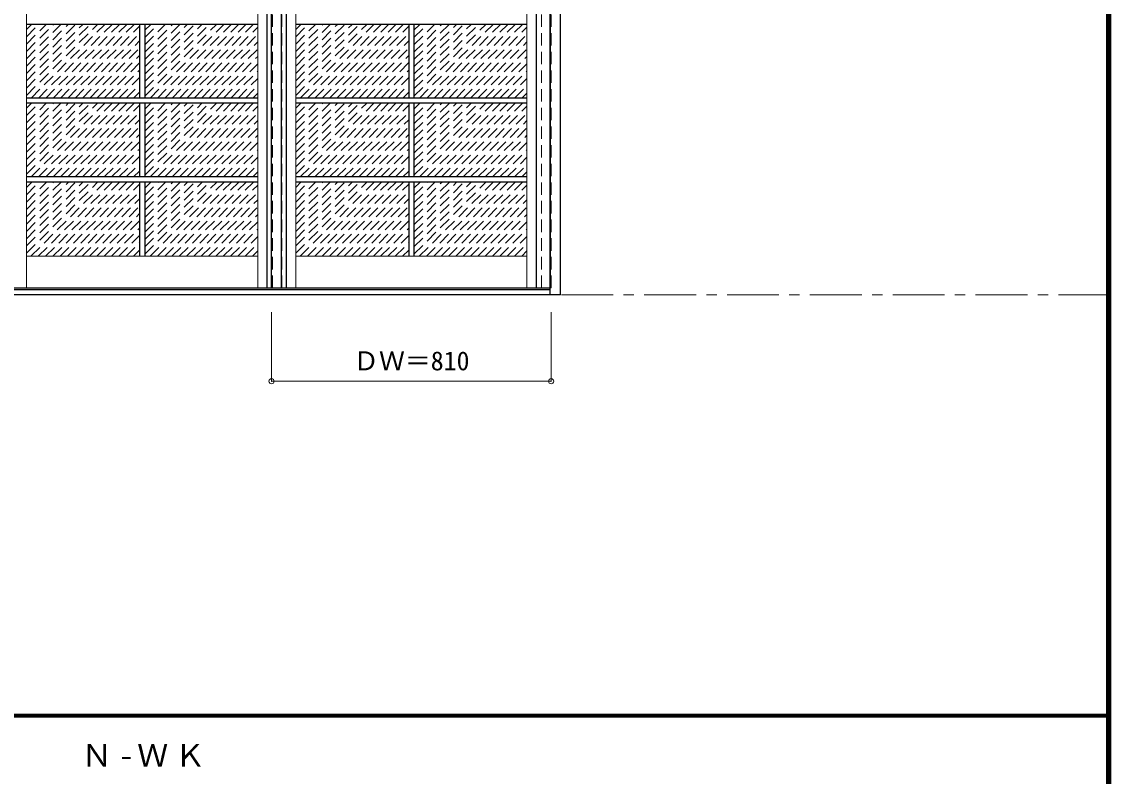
# Model space of a CAD drawing. Units: millimetres, scale not verified. Extents: x -6000 to 5700, y -4307 to 4260.
# Drawn here: x 2546 to 5700, y 12 to 2197 of the extents above; entities that cross this region are included whole.
import ezdxf
from ezdxf.enums import TextEntityAlignment as Align

# ---------------------------------------------------------------- set-up
doc = ezdxf.new("R2010")
doc.units = ezdxf.units.MM
doc.header["$LTSCALE"] = 30
doc.header["$PDMODE"] = 32
doc.header["$PDSIZE"] = 15
doc.linetypes.add('CHAIN1', pattern=[8, 5, -1, 1, -1])
doc.linetypes.add('DASHED1', pattern=[1.8, 1.2, -0.6])
for name, color, linetype, lineweight in [('0-1_通り芯', 7, 'CHAIN1', 18), ('0-2_扉', 4, 'DASHED1', 9), ('0-3_仕上げ', 3, 'Continuous', 25), ('0-4_枠', 3, 'Continuous', 25), ('0-B_寸法', 4, 'Continuous', 9), ('0-C_ハッチ', 4, 'DASHED1', 9), ('F-1_枠', 6, 'Continuous', 40)]:
    doc.layers.add(name, color=color, linetype=linetype, lineweight=lineweight)
doc.layers.add('0-A_文字', color=7, linetype='Continuous')
doc.styles.add('ＭＳ ゴシック', font='')
doc.styles.get('ＭＳ ゴシック').set_extended_font_data('MS Gothic')

msp = doc.modelspace()

# ---------------------------------------------------------------- linework, layer by layer
at = {"layer": '0-1_通り芯'}
msp.add_line((-5490, 1406), (5690, 1406), dxfattribs=at)
at = {"layer": '0-2_扉', "color": 3, "linetype": 'Continuous', "lineweight": 25}
for p, q in [((3270, 1426), (3270, 3409)), ((1713, 1426), (4077, 1426))]:
    msp.add_line(p, q, dxfattribs=at)
at = {"layer": '0-2_扉'}
msp.add_line((3300, 1426), (3300, 3409), dxfattribs=at)
msp.add_lwpolyline([(4077, 1426), (4080, 1426), (4080, 3409)], dxfattribs=at)
at = {"layer": '0-3_仕上げ', "color": 7, "lineweight": 18}
for p, q in [((2560, 3409), (2560, 1426)), ((3230, 1426), (3230, 3409)), ((3340, 3409), (3340, 1426)), ((4010, 1426), (4010, 3409)), ((3230, 1518), (2560, 1518)), ((4010, 1518), (3340, 1518))]:
    msp.add_line(p, q, dxfattribs=at)
at = {"layer": '0-3_仕上げ'}
for p, q in [((3257.5, 1426), (3257.5, 3409)), ((3297.5, 3409), (3297.5, 1426)), ((3312.5, 3409), (3312.5, 1426)), ((4037.5, 1426), (4037.5, 3409)), ((4077.5, 3409), (4077.5, 1426)), ((3230, 2189.5), (2560, 2189.5)), ((2887.5, 2189.5), (2887.5, 1976)), ((2902.5, 2189.5), (2902.5, 1976)), ((4010, 2189.5), (3340, 2189.5)), ((3667.5, 2189.5), (3667.5, 1976)), ((3682.5, 2189.5), (3682.5, 1976)), ((3230, 1976), (2560, 1976)), ((3230, 1961), (2560, 1961)), ((2887.5, 1961), (2887.5, 1747.5)), ((2902.5, 1961), (2902.5, 1747.5)), ((4010, 1976), (3340, 1976)), ((4010, 1961), (3340, 1961)), ((3667.5, 1961), (3667.5, 1747.5)), ((3682.5, 1961), (3682.5, 1747.5)), ((3230, 1747.5), (2560, 1747.5)), ((4010, 1747.5), (3340, 1747.5)), ((3230, 1732.5), (2560, 1732.5)), ((2887.5, 1732.5), (2887.5, 1518)), ((2902.5, 1732.5), (2902.5, 1518)), ((4010, 1732.5), (3340, 1732.5)), ((3667.5, 1732.5), (3667.5, 1518)), ((3682.5, 1732.5), (3682.5, 1518))]:
    msp.add_line(p, q, dxfattribs=at)
at = {"layer": '0-3_仕上げ', "color": 4, "linetype": 'DASHED1', "lineweight": 9}
for p, q in [((3272.5, 1426), (3272.5, 3409)), ((4052.5, 1426), (4052.5, 3409))]:
    msp.add_line(p, q, dxfattribs=at)
at = {"layer": '0-4_枠'}
for p, q in [((4077, 1406), (4077, 3453)), ((4107, 1406), (4107, 3453)), ((4077, 1421), (1713, 1421)), ((4107, 1406), (1683, 1406))]:
    msp.add_line(p, q, dxfattribs=at)
at = {"layer": '0-B_寸法'}
for p, q in [((3270, 1156), (3270, 1356)), ((4080, 1156), (4080, 1356)), ((4080, 1156), (3270, 1156))]:
    msp.add_line(p, q, dxfattribs=at)
at = {"layer": '0-B_寸法', "color": 7}
for p in [(3270, 1156), (4080, 1156)]:
    msp.add_point(p, dxfattribs=at)
at = {"layer": '0-C_ハッチ'}
for p, q in [((2560, 1983.93), (2765.57, 2189.5)), ((2560, 2005.14), (2744.36, 2189.5)), ((2560, 2026.35), (2723.15, 2189.5)), ((2560, 2047.57), (2701.93, 2189.5)), ((2560, 2068.78), (2680.72, 2189.5)), ((2560, 2089.99), (2659.51, 2189.5)), ((2560, 2111.21), (2638.29, 2189.5)), ((2560, 2132.42), (2617.08, 2189.5)), ((2560, 2153.63), (2595.87, 2189.5)), ((2560, 2174.85), (2574.65, 2189.5)), ((2573.29, 1976), (2786.79, 2189.5)), ((2594.5, 1976), (2808, 2189.5)), ((2615.71, 1976), (2829.21, 2189.5)), ((2636.93, 1976), (2850.43, 2189.5)), ((2658.14, 1976), (2871.64, 2189.5)), ((2679.35, 1976), (2887.5, 2184.15)), ((2902.5, 1981.35), (3110.65, 2189.5)), ((2902.5, 2002.57), (3089.43, 2189.5)), ((2902.5, 2023.78), (3068.22, 2189.5)), ((2902.5, 2044.99), (3047.01, 2189.5)), ((2902.5, 2066.21), (3025.79, 2189.5)), ((2902.5, 2087.42), (3004.58, 2189.5)), ((2902.5, 2108.63), (2983.37, 2189.5)), ((2902.5, 2129.85), (2962.15, 2189.5)), ((2902.5, 2151.06), (2940.94, 2189.5)), ((2902.5, 2172.27), (2919.73, 2189.5)), ((2918.36, 1976), (3131.86, 2189.5)), ((2939.57, 1976), (3153.07, 2189.5)), ((2960.79, 1976), (3174.29, 2189.5)), ((2982, 1976), (3195.5, 2189.5)), ((3003.21, 1976), (3216.71, 2189.5)), ((3024.43, 1976), (3230, 2181.57)), ((3340, 1983.93), (3545.57, 2189.5)), ((3340, 2005.14), (3524.36, 2189.5)), ((3340, 2026.35), (3503.15, 2189.5)), ((3340, 2047.57), (3481.93, 2189.5)), ((3340, 2068.78), (3460.72, 2189.5)), ((3340, 2089.99), (3439.51, 2189.5)), ((3340, 2111.21), (3418.29, 2189.5)), ((3340, 2132.42), (3397.08, 2189.5)), ((3340, 2153.63), (3375.87, 2189.5)), ((3340, 2174.85), (3354.65, 2189.5)), ((3353.29, 1976), (3566.79, 2189.5)), ((3374.5, 1976), (3588, 2189.5)), ((3395.71, 1976), (3609.21, 2189.5)), ((3416.93, 1976), (3630.43, 2189.5)), ((3438.14, 1976), (3651.64, 2189.5)), ((3459.35, 1976), (3667.5, 2184.15)), ((3682.5, 1981.35), (3890.65, 2189.5)), ((3682.5, 2002.57), (3869.43, 2189.5)), ((3682.5, 2023.78), (3848.22, 2189.5)), ((3682.5, 2044.99), (3827.01, 2189.5)), ((3682.5, 2066.21), (3805.79, 2189.5)), ((3682.5, 2087.42), (3784.58, 2189.5)), ((3682.5, 2108.63), (3763.37, 2189.5)), ((3682.5, 2129.85), (3742.15, 2189.5)), ((3682.5, 2151.06), (3720.94, 2189.5)), ((3682.5, 2172.27), (3699.73, 2189.5)), ((3698.36, 1976), (3911.86, 2189.5)), ((3719.57, 1976), (3933.07, 2189.5)), ((3740.79, 1976), (3954.29, 2189.5)), ((3762, 1976), (3975.5, 2189.5)), ((3783.21, 1976), (3996.71, 2189.5)), ((3804.43, 1976), (4010, 2181.57)), ((2700.57, 1976), (2887.5, 2162.93)), ((3045.64, 1976), (3230, 2160.36)), ((3480.57, 1976), (3667.5, 2162.93)), ((3825.64, 1976), (4010, 2160.36)), ((2721.78, 1976), (2887.5, 2141.72)), ((2742.99, 1976), (2887.5, 2120.51)), ((3066.85, 1976), (3230, 2139.15)), ((3088.07, 1976), (3230, 2117.93)), ((3501.78, 1976), (3667.5, 2141.72)), ((3522.99, 1976), (3667.5, 2120.51)), ((3846.85, 1976), (4010, 2139.15)), ((3868.07, 1976), (4010, 2117.93)), ((2764.2, 1976), (2887.5, 2099.29)), ((3109.28, 1976), (3230, 2096.72)), ((3544.2, 1976), (3667.5, 2099.29)), ((3889.28, 1976), (4010, 2096.72)), ((2785.42, 1976), (2887.5, 2078.08)), ((2806.63, 1976), (2887.5, 2056.87)), ((3130.49, 1976), (3230, 2075.51)), ((3151.7, 1976), (3230, 2054.29)), ((3565.42, 1976), (3667.5, 2078.08)), ((3586.63, 1976), (3667.5, 2056.87)), ((3910.49, 1976), (4010, 2075.51)), ((3931.7, 1976), (4010, 2054.29)), ((2827.84, 1976), (2887.5, 2035.65)), ((3172.92, 1976), (3230, 2033.08)), ((3607.84, 1976), (3667.5, 2035.65)), ((3952.92, 1976), (4010, 2033.08)), ((2849.06, 1976), (2887.5, 2014.44)), ((2870.27, 1976), (2887.5, 1993.23)), ((3194.13, 1976), (3230, 2011.87)), ((3215.34, 1976), (3230, 1990.65)), ((3629.06, 1976), (3667.5, 2014.44)), ((3650.27, 1976), (3667.5, 1993.23)), ((3974.13, 1976), (4010, 2011.87)), ((3995.34, 1976), (4010, 1990.65)), ((2560, 1755.43), (2765.57, 1961)), ((2560, 1776.64), (2744.36, 1961)), ((2560, 1797.85), (2723.15, 1961)), ((2560, 1819.07), (2701.93, 1961)), ((2560, 1840.28), (2680.72, 1961)), ((2560, 1861.49), (2659.51, 1961)), ((2560, 1882.71), (2638.29, 1961)), ((2560, 1903.92), (2617.08, 1961)), ((2560, 1925.13), (2595.87, 1961)), ((2560, 1946.35), (2574.65, 1961)), ((2573.29, 1747.5), (2786.79, 1961)), ((2594.5, 1747.5), (2808, 1961)), ((2615.71, 1747.5), (2829.21, 1961)), ((2636.93, 1747.5), (2850.43, 1961)), ((2658.14, 1747.5), (2871.64, 1961)), ((2679.35, 1747.5), (2887.5, 1955.65)), ((2902.5, 1752.85), (3110.65, 1961)), ((2902.5, 1774.07), (3089.43, 1961)), ((2902.5, 1795.28), (3068.22, 1961)), ((2902.5, 1816.49), (3047.01, 1961)), ((2902.5, 1837.71), (3025.79, 1961)), ((2902.5, 1858.92), (3004.58, 1961)), ((2902.5, 1880.13), (2983.37, 1961)), ((2902.5, 1901.35), (2962.15, 1961)), ((2902.5, 1922.56), (2940.94, 1961)), ((2902.5, 1943.77), (2919.73, 1961)), ((2918.36, 1747.5), (3131.86, 1961)), ((2939.57, 1747.5), (3153.07, 1961)), ((2960.79, 1747.5), (3174.29, 1961)), ((2982, 1747.5), (3195.5, 1961)), ((3003.21, 1747.5), (3216.71, 1961)), ((3340, 1755.43), (3545.57, 1961)), ((3340, 1776.64), (3524.36, 1961)), ((3340, 1797.85), (3503.15, 1961)), ((3340, 1819.07), (3481.93, 1961)), ((3340, 1840.28), (3460.72, 1961)), ((3340, 1861.49), (3439.51, 1961)), ((3340, 1882.71), (3418.29, 1961)), ((3340, 1903.92), (3397.08, 1961)), ((3340, 1925.13), (3375.87, 1961)), ((3340, 1946.35), (3354.65, 1961)), ((3353.29, 1747.5), (3566.79, 1961)), ((3374.5, 1747.5), (3588, 1961)), ((3395.71, 1747.5), (3609.21, 1961)), ((3416.93, 1747.5), (3630.43, 1961)), ((3438.14, 1747.5), (3651.64, 1961)), ((3459.35, 1747.5), (3667.5, 1955.65)), ((3682.5, 1752.85), (3890.65, 1961)), ((3682.5, 1774.07), (3869.43, 1961)), ((3682.5, 1795.28), (3848.22, 1961)), ((3682.5, 1816.49), (3827.01, 1961)), ((3682.5, 1837.71), (3805.79, 1961)), ((3682.5, 1858.92), (3784.58, 1961)), ((3682.5, 1880.13), (3763.37, 1961)), ((3682.5, 1901.35), (3742.15, 1961)), ((3682.5, 1922.56), (3720.94, 1961)), ((3682.5, 1943.77), (3699.73, 1961)), ((3698.36, 1747.5), (3911.86, 1961)), ((3719.57, 1747.5), (3933.07, 1961)), ((3740.79, 1747.5), (3954.29, 1961)), ((3762, 1747.5), (3975.5, 1961)), ((3783.21, 1747.5), (3996.71, 1961)), ((2700.57, 1747.5), (2887.5, 1934.43)), ((3024.43, 1747.5), (3230, 1953.07)), ((3045.64, 1747.5), (3230, 1931.86)), ((3480.57, 1747.5), (3667.5, 1934.43)), ((3804.43, 1747.5), (4010, 1953.07)), ((3825.64, 1747.5), (4010, 1931.86)), ((2721.78, 1747.5), (2887.5, 1913.22)), ((3066.85, 1747.5), (3230, 1910.65)), ((3501.78, 1747.5), (3667.5, 1913.22)), ((3846.85, 1747.5), (4010, 1910.65)), ((2742.99, 1747.5), (2887.5, 1892.01)), ((2764.2, 1747.5), (2887.5, 1870.79)), ((3088.07, 1747.5), (3230, 1889.43)), ((3109.28, 1747.5), (3230, 1868.22)), ((3522.99, 1747.5), (3667.5, 1892.01)), ((3544.2, 1747.5), (3667.5, 1870.79)), ((3868.07, 1747.5), (4010, 1889.43)), ((3889.28, 1747.5), (4010, 1868.22)), ((2785.42, 1747.5), (2887.5, 1849.58)), ((3130.49, 1747.5), (3230, 1847.01)), ((3565.42, 1747.5), (3667.5, 1849.58)), ((3910.49, 1747.5), (4010, 1847.01)), ((2806.63, 1747.5), (2887.5, 1828.37)), ((2827.84, 1747.5), (2887.5, 1807.15)), ((3151.7, 1747.5), (3230, 1825.79)), ((3172.92, 1747.5), (3230, 1804.58)), ((3586.63, 1747.5), (3667.5, 1828.37)), ((3607.84, 1747.5), (3667.5, 1807.15)), ((3931.7, 1747.5), (4010, 1825.79)), ((3952.92, 1747.5), (4010, 1804.58)), ((2849.06, 1747.5), (2887.5, 1785.94)), ((3194.13, 1747.5), (3230, 1783.37)), ((3629.06, 1747.5), (3667.5, 1785.94)), ((3974.13, 1747.5), (4010, 1783.37)), ((2870.27, 1747.5), (2887.5, 1764.73)), ((3215.34, 1747.5), (3230, 1762.15)), ((3650.27, 1747.5), (3667.5, 1764.73)), ((3995.34, 1747.5), (4010, 1762.15)), ((2560, 1526.43), (2766.07, 1732.5)), ((2560, 1547.64), (2744.86, 1732.5)), ((2560, 1568.85), (2723.65, 1732.5)), ((2560, 1590.07), (2702.43, 1732.5)), ((2560, 1611.28), (2681.22, 1732.5)), ((2560, 1632.49), (2660.01, 1732.5)), ((2560, 1653.71), (2638.79, 1732.5)), ((2560, 1674.92), (2617.58, 1732.5)), ((2560, 1696.13), (2596.37, 1732.5)), ((2560, 1717.35), (2575.15, 1732.5)), ((2572.79, 1518), (2787.29, 1732.5)), ((2594, 1518), (2808.5, 1732.5)), ((2615.21, 1518), (2829.71, 1732.5)), ((2636.43, 1518), (2850.93, 1732.5)), ((2657.64, 1518), (2872.14, 1732.5)), ((2678.85, 1518), (2887.5, 1726.65)), ((2700.07, 1518), (2887.5, 1705.43)), ((2902.5, 1523.85), (3111.15, 1732.5)), ((2902.5, 1545.07), (3089.93, 1732.5)), ((2902.5, 1566.28), (3068.72, 1732.5)), ((2902.5, 1587.49), (3047.51, 1732.5)), ((2902.5, 1608.71), (3026.29, 1732.5)), ((2902.5, 1629.92), (3005.08, 1732.5)), ((2902.5, 1651.13), (2983.87, 1732.5)), ((2902.5, 1672.35), (2962.65, 1732.5)), ((2902.5, 1693.56), (2941.44, 1732.5)), ((2902.5, 1714.77), (2920.23, 1732.5)), ((2917.86, 1518), (3132.36, 1732.5)), ((2939.07, 1518), (3153.57, 1732.5)), ((2960.29, 1518), (3174.79, 1732.5)), ((2981.5, 1518), (3196, 1732.5)), ((3002.71, 1518), (3217.21, 1732.5)), ((3023.93, 1518), (3230, 1724.07)), ((3340, 1526.43), (3546.07, 1732.5)), ((3340, 1547.64), (3524.86, 1732.5)), ((3340, 1568.85), (3503.65, 1732.5)), ((3340, 1590.07), (3482.43, 1732.5)), ((3340, 1611.28), (3461.22, 1732.5)), ((3340, 1632.49), (3440.01, 1732.5)), ((3340, 1653.71), (3418.79, 1732.5)), ((3340, 1674.92), (3397.58, 1732.5)), ((3340, 1696.13), (3376.37, 1732.5)), ((3340, 1717.35), (3355.15, 1732.5)), ((3352.79, 1518), (3567.29, 1732.5)), ((3374, 1518), (3588.5, 1732.5)), ((3395.21, 1518), (3609.71, 1732.5)), ((3416.43, 1518), (3630.93, 1732.5)), ((3437.64, 1518), (3652.14, 1732.5)), ((3458.85, 1518), (3667.5, 1726.65)), ((3480.07, 1518), (3667.5, 1705.43)), ((3682.5, 1523.85), (3891.15, 1732.5)), ((3682.5, 1545.07), (3869.93, 1732.5)), ((3682.5, 1566.28), (3848.72, 1732.5)), ((3682.5, 1587.49), (3827.51, 1732.5)), ((3682.5, 1608.71), (3806.29, 1732.5)), ((3682.5, 1629.92), (3785.08, 1732.5)), ((3682.5, 1651.13), (3763.87, 1732.5)), ((3682.5, 1672.35), (3742.65, 1732.5)), ((3682.5, 1693.56), (3721.44, 1732.5)), ((3682.5, 1714.77), (3700.23, 1732.5)), ((3697.86, 1518), (3912.36, 1732.5)), ((3719.07, 1518), (3933.57, 1732.5)), ((3740.29, 1518), (3954.79, 1732.5)), ((3761.5, 1518), (3976, 1732.5)), ((3782.71, 1518), (3997.21, 1732.5)), ((3803.93, 1518), (4010, 1724.07)), ((2721.28, 1518), (2887.5, 1684.22)), ((3045.14, 1518), (3230, 1702.86)), ((3066.35, 1518), (3230, 1681.65)), ((3501.28, 1518), (3667.5, 1684.22)), ((3825.14, 1518), (4010, 1702.86)), ((3846.35, 1518), (4010, 1681.65)), ((2742.49, 1518), (2887.5, 1663.01)), ((2763.7, 1518), (2887.5, 1641.79)), ((3087.57, 1518), (3230, 1660.43)), ((3522.49, 1518), (3667.5, 1663.01)), ((3543.7, 1518), (3667.5, 1641.79)), ((3867.57, 1518), (4010, 1660.43)), ((2784.92, 1518), (2887.5, 1620.58)), ((3108.78, 1518), (3230, 1639.22)), ((3129.99, 1518), (3230, 1618.01)), ((3564.92, 1518), (3667.5, 1620.58)), ((3888.78, 1518), (4010, 1639.22)), ((3909.99, 1518), (4010, 1618.01)), ((2806.13, 1518), (2887.5, 1599.37)), ((2827.34, 1518), (2887.5, 1578.15)), ((3151.2, 1518), (3230, 1596.79)), ((3586.13, 1518), (3667.5, 1599.37)), ((3607.34, 1518), (3667.5, 1578.15)), ((3931.2, 1518), (4010, 1596.79)), ((2848.56, 1518), (2887.5, 1556.94)), ((3172.42, 1518), (3230, 1575.58)), ((3193.63, 1518), (3230, 1554.37)), ((3628.56, 1518), (3667.5, 1556.94)), ((3952.42, 1518), (4010, 1575.58)), ((3973.63, 1518), (4010, 1554.37)), ((2869.77, 1518), (2887.5, 1535.73)), ((3214.84, 1518), (3230, 1533.15)), ((3649.77, 1518), (3667.5, 1535.73)), ((3994.84, 1518), (4010, 1533.15))]:
    msp.add_line(p, q, dxfattribs=at)
at = {"layer": 'F-1_枠'}
for p, q in [((5690, 4175), (5690, -4205)), ((5695, 4175), (5695, -4205)), ((5700, 4175), (5700, -4205)), ((-6000, 190.5), (5700, 190.5)), ((-6000, 187.5), (5700, 187.5)), ((-6000, 184.5), (5700, 184.5))]:
    msp.add_line(p, q, dxfattribs=at)

# ---------------------------------------------------------------- texts
at = {"layer": '0-A_文字', "insert": (2718.75, 39.5), "char_height": 65.98, "attachment_point": 7, "style": 'ＭＳ ゴシック'}
msp.add_mtext('\\T1.2;Ｎ-ＷＫ', dxfattribs=at)
at = {"layer": '0-B_寸法', "color": 7, "style": 'ＭＳ ゴシック'}
msp.add_text('ＤＷ＝810', height=54.99, dxfattribs=at).set_placement((3506.25, 1171), align=Align.BOTTOM_LEFT)

doc.saveas('drawing.dxf')
